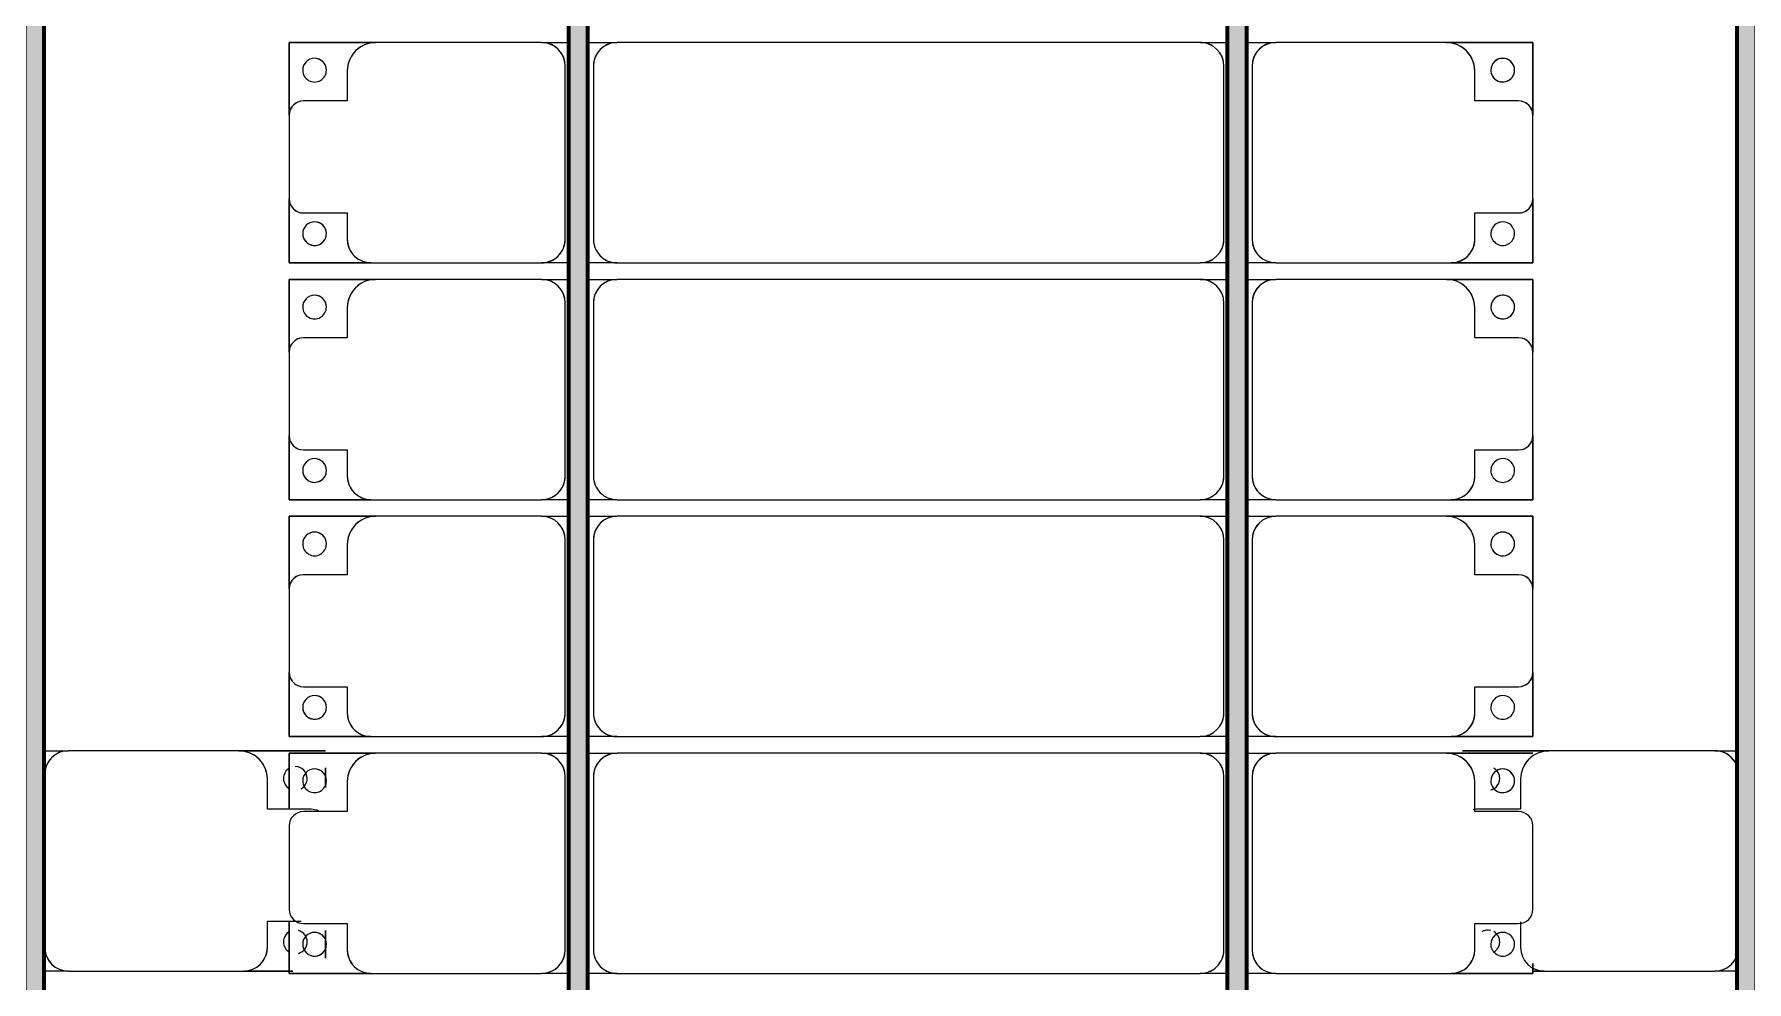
# Model space of a CAD drawing. Header units: millimetres. Extents: x -268744 to 115753, y -96240 to -10461.
# Drawn here: x -112759 to -109145, y -44571 to -42571 of the extents above; entities that cross this region are included whole.
import ezdxf

# ---------------------------------------------------------------- set-up
doc = ezdxf.new("R2010")
doc.units = ezdxf.units.MM
doc.layers.add('A-GENM', color=13, linetype='Continuous', lineweight=9)
doc.layers.add('S-BEAM', color=12, linetype='Continuous', lineweight=9)

# ---------------------------------------------------------------- blocks, each defined once
blk = doc.blocks.new('Dai phao do pin - DẢI PHAO ĐỠ PIN-V42-KHUNG KẾT CẤU BÈ PIN 1')
at = {"layer": 'A-GENM', "color": 7}
for p, q in [((68487.6, 241.6), (68539.7, 241.6)), ((68487.6, 241.6), (68539.7, 241.6)), ((68899.7, 241.6), (68539.7, 241.6)), ((68899.7, 241.6), (69082.2, 241.6)), ((69082.2, 241.6), (68899.7, 241.6)), ((68489.7, 191.6), (68489.7, -173.4)), ((68959.7, 118.2), (68959.7, 181.6)), ((69082.2, 205.8), (69082.2, 164.2)), ((69082.2, 164.2), (69082.2, 205.8)), ((69052.2, 118.2), (68959.7, 118.2)), ((68959.7, -173.4), (68959.7, -118.2)), ((68959.7, -118.2), (69030.6, -118.2)), ((69082.2, -137.5), (69082.2, -195.9)), ((69082.2, -195.9), (69082.2, -137.5)), ((68539.7, -223.4), (68487.6, -223.4)), ((68539.7, -223.4), (68487.6, -223.4)), ((68539.7, -223.4), (68909.7, -223.4)), ((69013.6, -223.4), (68909.7, -223.4)), ((68909.7, -223.4), (69013.6, -223.4))]:
    blk.add_line(p, q, dxfattribs=at)
for centre, radius, start, end in [((68539.7, 191.6), 50, 90, 180), ((68539.7, 191.6), 50, 105, 180), ((68899.7, 181.6), 60, 360, 90), ((68899.7, 181.6), 60, 360, 60), ((69018.6, 183.2), 25, 120, 180), ((69018.6, 183.2), 25, 180, 240), ((69018.6, 183.2), 25, 180, 195), ((69018.6, 183.2), 25, 120, 165), ((69018.6, 183.2), 25, 0, 90), ((69018.6, 183.2), 25, 0, 90), ((69018.6, 183.2), 25, 300, 0), ((69018.6, 183.2), 25, 300, 0), ((69018.6, 183.2), 25, 210, 240), ((69052.2, 88.2), 30, 60, 90), ((69018.6, -161.8), 25, 120, 180), ((69018.6, -161.8), 25, 120, 165), ((69018.6, -161.8), 25, 0, 75), ((69018.6, -161.8), 25, 0, 75), ((68539.7, -173.4), 50, 180, 270), ((68539.7, -173.4), 50, 180, 255), ((68909.7, -173.4), 50, 270, 360), ((68909.7, -173.4), 50, 285, 360), ((69018.6, -161.8), 25, 180, 240), ((69018.6, -161.8), 25, 180, 240), ((69018.6, -161.8), 25, 285, 0), ((69018.6, -161.8), 25, 285, 0)]:
    blk.add_arc(centre, radius, start, end, dxfattribs=at)
blk = doc.blocks.new('Dầm C52 - Dầm C52-102503-KHUNG KẾT CẤU BÈ PIN 1')
at = {"layer": 'S-BEAM', "lineweight": 140}
h = blk.add_hatch(color=1, dxfattribs=at)
h.paths.add_polyline_path([(-25480.9, 20), (-25480.9, -20), (-25440.9, -20), (-25440.9, 20)])
h.paths.add_polyline_path([(-25400.9, 20), (-25400.9, -20), (-19440.9, -20), (-19443, 20), (-24983.5, 20)])
h.paths.add_polyline_path([(-19400.9, 20), (-19400.9, -20), (-13440.9, -20), (-13440.9, 20), (-17596.2, 20)])
h.paths.add_polyline_path([(-13400.9, -20), (-7440.9, -20), (-7440.9, 20), (-13400.9, 20)])
h.paths.add_polyline_path([(-7400.9, -20), (-1440.9, -20), (-1440.9, 20), (-7400.9, 20)])
h.paths.add_polyline_path([(-1400.9, -20), (4559.1, -20), (4559.1, 20), (-1400.9, 20)])
h.paths.add_polyline_path([(4599.1, -20), (10559.1, -20), (10559.1, 20), (4599.1, 20)])
h.paths.add_polyline_path([(10599.1, 20), (10599.1, -20), (16559.1, -20), (16559.1, 20), (11952.8, 20)])
h.paths.add_polyline_path([(16599.1, -20), (22559.1, -20), (22559.1, 20), (16599.1, 20)])
h.paths.add_polyline_path([(22599.1, -20), (25259.1, -20), (25259.1, 20), (22599.1, 20)])
h.paths.add_polyline_path([(25299.1, -20), (25441.8, -20), (25441.8, 20), (25299.1, 20)])
at = {"layer": 'S-BEAM', "color": 1, "lineweight": 140}
for p, q in [((-1400.9, 20), (4559.1, 20)), ((4559.1, -20), (-1400.9, -20))]:
    blk.add_line(p, q, dxfattribs=at)
blk = doc.blocks.new('Dầm C52 - Dầm C52-102502-KHUNG KẾT CẤU BÈ PIN 1')
at = {"layer": 'S-BEAM', "lineweight": 140}
h = blk.add_hatch(color=1, dxfattribs=at)
h.paths.add_polyline_path([(-25480.9, 20), (-25480.9, -20), (-25440.9, -20), (-25440.9, 20)])
h.paths.add_polyline_path([(-25400.9, 20), (-25400.9, -20), (-19440.9, -20), (-19443, 20), (-24983.5, 20)])
h.paths.add_polyline_path([(-19400.9, 20), (-19400.9, -20), (-13440.9, -20), (-13440.9, 20), (-18981.3, 20)])
h.paths.add_polyline_path([(-13400.9, -20), (-7440.9, -20), (-7440.9, 20), (-13400.9, 20)])
h.paths.add_polyline_path([(-7400.9, -20), (-1440.9, -20), (-1440.9, 20), (-7400.9, 20)])
h.paths.add_polyline_path([(-1400.9, -20), (4559.1, -20), (4559.1, 20), (-1400.9, 20)])
h.paths.add_polyline_path([(4599.1, 20), (4599.1, -20), (10559.1, -20), (10559.1, 20), (5027.2, 20)])
h.paths.add_polyline_path([(10599.1, -20), (16559.1, -20), (16559.1, 20), (10599.1, 20)])
h.paths.add_polyline_path([(16599.1, 20), (16599.1, -20), (22559.1, -20), (22559.1, 20), (17031.5, 20)])
h.paths.add_polyline_path([(22599.1, -20), (25259.1, -20), (25259.1, 20), (22599.1, 20)])
h.paths.add_polyline_path([(25299.1, -20), (25480.9, -20), (25480.9, 20), (25299.1, 20)])
at = {"layer": 'S-BEAM', "color": 1, "lineweight": 140}
for p, q in [((-1400.9, 20), (4559.1, 20)), ((4559.1, -20), (-1400.9, -20))]:
    blk.add_line(p, q, dxfattribs=at)
blk = doc.blocks.new('Dai phao do pin - DẢI PHAO ĐỠ PIN-V65-KHUNG KẾT CẤU BÈ PIN 1')
at = {"layer": 'A-GENM', "color": 7}
for p, q in [((-1312.2, 241.6), (-1129.7, 241.6)), ((-1129.7, 241.6), (-1312.2, 241.6)), ((-779.7, 241.6), (-1129.7, 241.6)), ((-779.7, 241.6), (-732.4, 241.6)), ((-779.7, 241.6), (-732.4, 241.6)), ((-1189.7, 181.6), (-1189.7, 118.2)), ((-1189.7, 118.2), (-1282.2, 118.2)), ((-1189.7, -119.2), (-1189.7, -173.4)), ((-1139.7, -223.4), (-1164.4, -223.4)), ((-1164.4, -223.4), (-1139.7, -223.4)), ((-1139.7, -223.4), (-779.7, -223.4)), ((-732.4, -223.4), (-779.7, -223.4)), ((-732.4, -223.4), (-779.7, -223.4))]:
    blk.add_line(p, q, dxfattribs=at)
for centre, radius, start, end in [((-1129.7, 181.6), 60, 90, 180), ((-1129.7, 181.6), 60, 135, 150), ((-779.7, 191.6), 50, 30, 90), ((-779.7, 191.6), 50, 30, 75), ((-1258.6, 183.2), 25, 285, 0), ((-1258.6, 183.2), 25, 0, 60), ((-1258.6, 183.2), 25, 0, 60), ((-1258.6, 183.2), 25, 330, 360), ((-1258.6, 183.2), 25, 285, 300), ((-1282.2, 88.2), 30, 90, 105), ((-1258.6, -161.8), 25, 75, 120), ((-1258.6, -161.8), 25, 90, 120), ((-1258.6, -161.8), 25, 0, 60), ((-1258.6, -161.8), 25, 0, 60), ((-1258.6, -161.8), 25, 300, 0), ((-1258.6, -161.8), 25, 300, 360), ((-1139.7, -173.4), 50, 180, 270), ((-1139.7, -173.4), 50, 240, 255), ((-779.7, -173.4), 50, 270, 330), ((-779.7, -173.4), 50, 285, 330)]:
    blk.add_arc(centre, radius, start, end, dxfattribs=at)
blk = doc.blocks.new('Dải phao đi lại kèm đỡ invester - DẢI PHAO ĐI LẠI-V76-KHUNG KẾT CẤU BÈ PIN 1')
at = {"layer": 'A-GENM', "color": 7}
for p, q in [((22258.4, 1312.2), (22411.8, 1312.2)), ((22258.4, 1129.7), (22258.4, 1312.2)), ((22258.4, 1312.2), (22258.4, 1129.7)), ((22411.8, 1312.2), (22258.4, 1312.2)), ((22588.2, 1312.2), (22411.8, 1312.2)), ((22588.2, 1312.2), (22723.4, 1312.2)), ((22723.4, 1312.2), (22588.2, 1312.2)), ((22723.4, 1312.2), (22723.4, 1139.7)), ((22723.4, 1139.7), (22723.4, 1312.2)), ((22758.4, 1312.2), (22911.8, 1312.2)), ((22758.4, 1129.7), (22758.4, 1312.2)), ((22758.4, 1312.2), (22758.4, 1129.7)), ((22911.8, 1312.2), (22758.4, 1312.2)), ((23088.2, 1312.2), (22911.8, 1312.2)), ((23088.2, 1312.2), (23223.4, 1312.2)), ((23223.4, 1312.2), (23088.2, 1312.2)), ((23223.4, 1312.2), (23223.4, 1139.7)), ((23223.4, 1139.7), (23223.4, 1312.2)), ((23258.4, 1312.2), (23411.8, 1312.2)), ((23258.4, 1129.7), (23258.4, 1312.2)), ((23258.4, 1312.2), (23258.4, 1129.7)), ((23411.8, 1312.2), (23258.4, 1312.2)), ((23588.2, 1312.2), (23411.8, 1312.2)), ((23588.2, 1312.2), (23723.4, 1312.2)), ((23723.4, 1312.2), (23588.2, 1312.2)), ((23723.4, 1312.2), (23723.4, 1139.7)), ((23723.4, 1139.7), (23723.4, 1312.2)), ((23758.4, 1129.7), (23758.4, 1312.2)), ((23758.4, 1312.2), (23758.4, 1129.7)), ((24088.2, 1312.2), (23911.8, 1312.2)), ((24202.2, 1312.2), (24223.4, 1312.2)), ((24223.4, 1312.2), (24202.2, 1312.2)), ((24223.4, 1312.2), (24223.4, 1139.7)), ((24223.4, 1139.7), (24223.4, 1312.2)), ((22381.8, 1282.2), (22381.8, 1189.7)), ((22618.2, 1189.7), (22618.2, 1282.2)), ((22881.8, 1282.2), (22881.8, 1189.7)), ((23118.2, 1189.7), (23118.2, 1282.2)), ((23381.8, 1282.2), (23381.8, 1189.7)), ((23618.2, 1189.7), (23618.2, 1282.2)), ((23881.8, 1282.2), (23881.8, 1189.7)), ((24118.2, 1189.7), (24118.2, 1282.2)), ((22381.8, 1189.7), (22318.4, 1189.7)), ((22673.4, 1189.7), (22618.2, 1189.7)), ((22881.8, 1189.7), (22818.4, 1189.7)), ((23173.4, 1189.7), (23118.2, 1189.7)), ((23381.8, 1189.7), (23318.4, 1189.7)), ((23673.4, 1189.7), (23618.2, 1189.7)), ((23881.8, 1189.7), (23818.4, 1189.7)), ((24173.4, 1189.7), (24118.2, 1189.7)), ((22258.4, 1129.7), (22258.4, 769.7)), ((22723.4, 769.7), (22723.4, 1139.7)), ((22758.4, 1129.7), (22758.4, 769.7)), ((23223.4, 769.7), (23223.4, 1139.7)), ((23258.4, 1129.7), (23258.4, 769.7)), ((23723.4, 769.7), (23723.4, 1139.7)), ((23758.4, 1129.7), (23758.4, 769.7)), ((24223.4, 769.7), (24223.4, 1139.7)), ((22258.4, 707.6), (22258.4, 769.7)), ((22258.4, 707.6), (22258.4, 769.7)), ((22723.4, 769.7), (22723.4, 707.6)), ((22723.4, 769.7), (22723.4, 707.6)), ((22758.4, 707.6), (22758.4, 769.7)), ((22758.4, 707.6), (22758.4, 769.7)), ((23223.4, 769.7), (23223.4, 707.6)), ((23223.4, 769.7), (23223.4, 707.6)), ((23258.4, 707.6), (23258.4, 769.7)), ((23258.4, 707.6), (23258.4, 769.7)), ((23723.4, 769.7), (23723.4, 707.6)), ((23723.4, 769.7), (23723.4, 707.6)), ((23758.4, 707.6), (23758.4, 769.7)), ((23758.4, 707.6), (23758.4, 769.7)), ((24223.4, 769.7), (24223.4, 707.6)), ((24223.4, 769.7), (24223.4, 707.6)), ((22308.4, 719.7), (22673.4, 719.7)), ((22808.4, 719.7), (23173.4, 719.7)), ((23308.4, 719.7), (23673.4, 719.7)), ((23808.4, 719.7), (24173.4, 719.7)), ((22258.4, 610.3), (22258.4, 667.6)), ((22258.4, 610.3), (22258.4, 667.6)), ((22673.4, 660.3), (22308.4, 660.3)), ((22723.4, 667.6), (22723.4, 610.3)), ((22723.4, 667.6), (22723.4, 610.3)), ((22758.4, 610.3), (22758.4, 667.6)), ((22758.4, 610.3), (22758.4, 667.6)), ((23173.4, 660.3), (22808.4, 660.3)), ((23223.4, 667.6), (23223.4, 610.3)), ((23223.4, 667.6), (23223.4, 610.3)), ((23258.4, 610.3), (23258.4, 667.6)), ((23258.4, 610.3), (23258.4, 667.6)), ((23673.4, 660.3), (23308.4, 660.3)), ((23723.4, 667.6), (23723.4, 610.3)), ((23723.4, 667.6), (23723.4, 610.3)), ((23758.4, 610.3), (23758.4, 667.6)), ((23758.4, 610.3), (23758.4, 667.6)), ((24173.4, 660.3), (23808.4, 660.3)), ((24223.4, 667.6), (24223.4, 610.3)), ((24223.4, 667.6), (24223.4, 610.3)), ((22258.4, 610.3), (22258.4, -620.3)), ((22723.4, -620.3), (22723.4, 610.3)), ((22758.4, 610.3), (22758.4, -620.3)), ((23223.4, -620.3), (23223.4, 610.3)), ((23258.4, 610.3), (23258.4, -620.3)), ((23723.4, -620.3), (23723.4, 610.3)), ((23758.4, 610.3), (23758.4, -620.3)), ((24223.4, -620.3), (24223.4, 610.3)), ((22258.4, -682.4), (22258.4, -620.3)), ((22258.4, -682.4), (22258.4, -620.3)), ((22723.4, -620.3), (22723.4, -682.4)), ((22723.4, -620.3), (22723.4, -682.4)), ((22758.4, -682.4), (22758.4, -620.3)), ((22758.4, -682.4), (22758.4, -620.3)), ((23223.4, -620.3), (23223.4, -682.4)), ((23223.4, -620.3), (23223.4, -682.4)), ((23258.4, -682.4), (23258.4, -620.3)), ((23258.4, -682.4), (23258.4, -620.3)), ((23723.4, -620.3), (23723.4, -682.4)), ((23723.4, -620.3), (23723.4, -682.4)), ((23758.4, -682.4), (23758.4, -620.3)), ((23758.4, -682.4), (23758.4, -620.3)), ((24223.4, -620.3), (24223.4, -682.4)), ((24223.4, -620.3), (24223.4, -682.4)), ((22308.4, -670.3), (22673.4, -670.3)), ((22808.4, -670.3), (23173.4, -670.3)), ((23308.4, -670.3), (23673.4, -670.3)), ((23808.4, -670.3), (24173.4, -670.3)), ((22258.4, -779.7), (22258.4, -722.4)), ((22258.4, -779.7), (22258.4, -722.4)), ((22723.4, -722.4), (22723.4, -779.7)), ((22723.4, -722.4), (22723.4, -779.7)), ((22758.4, -779.7), (22758.4, -722.4)), ((22758.4, -779.7), (22758.4, -722.4)), ((23223.4, -722.4), (23223.4, -779.7)), ((23223.4, -722.4), (23223.4, -779.7)), ((23258.4, -779.7), (23258.4, -722.4)), ((23258.4, -779.7), (23258.4, -722.4)), ((23723.4, -722.4), (23723.4, -779.7)), ((23723.4, -722.4), (23723.4, -779.7)), ((23758.4, -779.7), (23758.4, -722.4)), ((23758.4, -779.7), (23758.4, -722.4)), ((24223.4, -722.4), (24223.4, -779.7)), ((24223.4, -722.4), (24223.4, -779.7)), ((22673.4, -729.7), (22308.4, -729.7)), ((23173.4, -729.7), (22808.4, -729.7)), ((23673.4, -729.7), (23308.4, -729.7)), ((24173.4, -729.7), (23808.4, -729.7)), ((22258.4, -779.7), (22258.4, -1129.7)), ((22723.4, -1139.7), (22723.4, -779.7)), ((22758.4, -779.7), (22758.4, -1129.7)), ((23223.4, -1139.7), (23223.4, -779.7)), ((23258.4, -779.7), (23258.4, -1129.7)), ((23723.4, -1139.7), (23723.4, -779.7)), ((23758.4, -779.7), (23758.4, -1129.7)), ((24223.4, -1139.7), (24223.4, -779.7)), ((22258.4, -1312.2), (22258.4, -1129.7)), ((22258.4, -1129.7), (22258.4, -1312.2)), ((22723.4, -1139.7), (22723.4, -1312.2)), ((22723.4, -1312.2), (22723.4, -1139.7)), ((22758.4, -1312.2), (22758.4, -1129.7)), ((22758.4, -1129.7), (22758.4, -1312.2)), ((23223.4, -1139.7), (23223.4, -1312.2)), ((23223.4, -1312.2), (23223.4, -1139.7)), ((23258.4, -1312.2), (23258.4, -1129.7)), ((23258.4, -1129.7), (23258.4, -1312.2)), ((23723.4, -1139.7), (23723.4, -1312.2)), ((23723.4, -1312.2), (23723.4, -1139.7)), ((23758.4, -1312.2), (23758.4, -1129.7)), ((23758.4, -1129.7), (23758.4, -1312.2)), ((24223.4, -1139.7), (24223.4, -1312.2)), ((24223.4, -1312.2), (24223.4, -1139.7)), ((22318.4, -1189.7), (22381.8, -1189.7)), ((22381.8, -1189.7), (22381.8, -1282.2)), ((22618.2, -1282.2), (22618.2, -1189.7)), ((22618.2, -1189.7), (22673.4, -1189.7)), ((22818.4, -1189.7), (22881.8, -1189.7)), ((22881.8, -1189.7), (22881.8, -1282.2)), ((23118.2, -1282.2), (23118.2, -1189.7)), ((23118.2, -1189.7), (23173.4, -1189.7)), ((23318.4, -1189.7), (23381.8, -1189.7)), ((23381.8, -1189.7), (23381.8, -1282.2)), ((23618.2, -1282.2), (23618.2, -1189.7)), ((23618.2, -1189.7), (23673.4, -1189.7)), ((23818.4, -1189.7), (23881.8, -1189.7)), ((23881.8, -1189.7), (23881.8, -1282.2)), ((24118.2, -1282.2), (24118.2, -1189.7)), ((24118.2, -1189.7), (24173.4, -1189.7)), ((22411.8, -1312.2), (22258.4, -1312.2)), ((22258.4, -1312.2), (22411.8, -1312.2)), ((22411.8, -1312.2), (22588.2, -1312.2)), ((22723.4, -1312.2), (22588.2, -1312.2)), ((22588.2, -1312.2), (22723.4, -1312.2)), ((22911.8, -1312.2), (22758.4, -1312.2)), ((22758.4, -1312.2), (22911.8, -1312.2)), ((22911.8, -1312.2), (23088.2, -1312.2)), ((23223.4, -1312.2), (23088.2, -1312.2)), ((23088.2, -1312.2), (23223.4, -1312.2)), ((23411.8, -1312.2), (23258.4, -1312.2)), ((23258.4, -1312.2), (23411.8, -1312.2)), ((23411.8, -1312.2), (23588.2, -1312.2)), ((23723.4, -1312.2), (23588.2, -1312.2)), ((23588.2, -1312.2), (23723.4, -1312.2)), ((23876.8, -1312.2), (23758.4, -1312.2)), ((23758.4, -1312.2), (23876.8, -1312.2)), ((23911.8, -1312.2), (24088.2, -1312.2)), ((24223.4, -1312.2), (24113.2, -1312.2)), ((24113.2, -1312.2), (24223.4, -1312.2))]:
    blk.add_line(p, q, dxfattribs=at)
for centre, radius, start, end in [((22411.8, 1282.2), 30, 90, 180), ((22411.8, 1282.2), 30, 105, 165), ((22411.8, 1282.2), 30, 135, 165), ((22411.8, 1282.2), 30, 135, 165), ((22588.2, 1282.2), 30, 0, 90), ((22588.2, 1282.2), 30, 60, 75), ((22588.2, 1282.2), 30, 15, 75), ((22588.2, 1282.2), 30, 60, 75), ((22911.8, 1282.2), 30, 90, 180), ((22911.8, 1282.2), 30, 105, 165), ((22911.8, 1282.2), 30, 135, 165), ((22911.8, 1282.2), 30, 135, 165), ((23088.2, 1282.2), 30, 0, 90), ((23088.2, 1282.2), 30, 60, 75), ((23088.2, 1282.2), 30, 15, 75), ((23088.2, 1282.2), 30, 60, 75), ((23411.8, 1282.2), 30, 90, 180), ((23411.8, 1282.2), 30, 105, 165), ((23411.8, 1282.2), 30, 135, 165), ((23411.8, 1282.2), 30, 135, 165), ((23588.2, 1282.2), 30, 0, 90), ((23588.2, 1282.2), 30, 60, 75), ((23588.2, 1282.2), 30, 15, 75), ((23588.2, 1282.2), 30, 60, 75), ((23911.8, 1282.2), 30, 90, 180), ((24088.2, 1282.2), 30, 360, 90), ((22316.8, 1248.6), 25, 90, 270), ((22316.8, 1248.6), 25, 90, 255), ((22316.8, 1248.6), 25, 270, 90), ((22316.8, 1248.6), 25, 300, 90), ((22588.2, 1282.2), 30, 15, 30), ((22588.2, 1282.2), 30, 15, 30), ((22661.8, 1248.6), 25, 90, 270), ((22661.8, 1248.6), 25, 90, 180), ((22661.8, 1248.6), 25, 270, 90), ((22661.8, 1248.6), 25, 270, 90), ((22816.8, 1248.6), 25, 90, 270), ((22816.8, 1248.6), 25, 90, 255), ((22816.8, 1248.6), 25, 270, 90), ((22816.8, 1248.6), 25, 300, 90), ((23088.2, 1282.2), 30, 15, 30), ((23088.2, 1282.2), 30, 15, 30), ((23161.8, 1248.6), 25, 90, 270), ((23161.8, 1248.6), 25, 90, 180), ((23161.8, 1248.6), 25, 270, 90), ((23161.8, 1248.6), 25, 270, 90), ((23316.8, 1248.6), 25, 90, 270), ((23316.8, 1248.6), 25, 90, 255), ((23316.8, 1248.6), 25, 270, 90), ((23316.8, 1248.6), 25, 300, 90), ((23588.2, 1282.2), 30, 15, 30), ((23588.2, 1282.2), 30, 15, 30), ((23661.8, 1248.6), 25, 90, 270), ((23661.8, 1248.6), 25, 90, 180), ((23661.8, 1248.6), 25, 270, 90), ((23661.8, 1248.6), 25, 270, 90), ((23816.8, 1248.6), 25, 90, 270), ((23816.8, 1248.6), 25, 90, 255), ((23816.8, 1248.6), 25, 270, 90), ((23816.8, 1248.6), 25, 300, 90), ((24161.8, 1248.6), 25, 90, 270), ((24161.8, 1248.6), 25, 90, 180), ((24161.8, 1248.6), 25, 270, 90), ((24161.8, 1248.6), 25, 270, 90), ((22661.8, 1248.6), 25, 195, 255), ((23161.8, 1248.6), 25, 195, 255), ((23661.8, 1248.6), 25, 195, 255), ((24161.8, 1248.6), 25, 195, 255), ((22316.8, 1248.6), 25, 270, 285), ((22816.8, 1248.6), 25, 270, 285), ((23316.8, 1248.6), 25, 270, 285), ((23816.8, 1248.6), 25, 270, 285), ((22318.4, 1129.7), 60, 90, 180), ((22318.4, 1129.7), 60, 90, 150), ((22673.4, 1139.7), 50, 360, 90), ((22673.4, 1139.7), 50, 15, 90), ((22818.4, 1129.7), 60, 90, 180), ((22818.4, 1129.7), 60, 90, 150), ((23173.4, 1139.7), 50, 360, 90), ((23173.4, 1139.7), 50, 15, 90), ((23318.4, 1129.7), 60, 90, 180), ((23318.4, 1129.7), 60, 90, 150), ((23673.4, 1139.7), 50, 360, 90), ((23673.4, 1139.7), 50, 15, 90), ((23818.4, 1129.7), 60, 90, 180), ((23818.4, 1129.7), 60, 90, 150), ((24173.4, 1139.7), 50, 0, 90), ((24173.4, 1139.7), 50, 15, 90), ((22308.4, 769.7), 50, 180, 270), ((22673.4, 769.7), 50, 270, 360), ((22808.4, 769.7), 50, 180, 270), ((23173.4, 769.7), 50, 270, 0), ((23308.4, 769.7), 50, 180, 270), ((23673.4, 769.7), 50, 270, 0), ((23808.4, 769.7), 50, 180, 270), ((24173.4, 769.7), 50, 270, 360), ((22308.4, 769.7), 50, 195, 270), ((22673.4, 769.7), 50, 270, 345), ((22808.4, 769.7), 50, 195, 270), ((23173.4, 769.7), 50, 270, 345), ((23308.4, 769.7), 50, 195, 270), ((23673.4, 769.7), 50, 270, 345), ((23808.4, 769.7), 50, 195, 270), ((24173.4, 769.7), 50, 270, 345), ((22308.4, 610.3), 50, 90, 180), ((22308.4, 610.3), 50, 105, 120), ((22673.4, 610.3), 50, 0, 90), ((22673.4, 610.3), 50, 60, 90), ((22808.4, 610.3), 50, 90, 180), ((22808.4, 610.3), 50, 105, 120), ((23173.4, 610.3), 50, 0, 90), ((23173.4, 610.3), 50, 60, 90), ((23308.4, 610.3), 50, 90, 180), ((23308.4, 610.3), 50, 105, 120), ((23673.4, 610.3), 50, 0, 90), ((23673.4, 610.3), 50, 60, 90), ((23808.4, 610.3), 50, 90, 180), ((23808.4, 610.3), 50, 105, 120), ((24173.4, 610.3), 50, 360, 90), ((24173.4, 610.3), 50, 60, 90), ((22308.4, 610.3), 50, 150, 180), ((22673.4, 610.3), 50, 15, 30), ((22808.4, 610.3), 50, 150, 180), ((23173.4, 610.3), 50, 15, 30), ((23308.4, 610.3), 50, 150, 180), ((23673.4, 610.3), 50, 15, 30), ((23808.4, 610.3), 50, 150, 180), ((24173.4, 610.3), 50, 15, 30), ((22308.4, -620.3), 50, 180, 270), ((22308.4, -620.3), 50, 195, 225), ((22673.4, -620.3), 50, 270, 0), ((22673.4, -620.3), 50, 330, 0), ((22808.4, -620.3), 50, 180, 270), ((22808.4, -620.3), 50, 195, 225), ((23173.4, -620.3), 50, 270, 0), ((23173.4, -620.3), 50, 330, 0), ((23308.4, -620.3), 50, 180, 270), ((23308.4, -620.3), 50, 195, 225), ((23673.4, -620.3), 50, 270, 0), ((23673.4, -620.3), 50, 330, 0), ((23808.4, -620.3), 50, 180, 270), ((23808.4, -620.3), 50, 195, 225), ((24173.4, -620.3), 50, 270, 0), ((24173.4, -620.3), 50, 330, 0), ((22308.4, -620.3), 50, 240, 270), ((22673.4, -620.3), 50, 270, 300), ((22808.4, -620.3), 50, 240, 270), ((23173.4, -620.3), 50, 270, 300), ((23308.4, -620.3), 50, 240, 270), ((23673.4, -620.3), 50, 270, 300), ((23808.4, -620.3), 50, 240, 270), ((24173.4, -620.3), 50, 270, 300), ((22308.4, -779.7), 50, 90, 180), ((22308.4, -779.7), 50, 90, 165), ((22673.4, -779.7), 50, 360, 90), ((22673.4, -779.7), 50, 15, 90), ((22808.4, -779.7), 50, 90, 180), ((22808.4, -779.7), 50, 90, 165), ((23173.4, -779.7), 50, 360, 90), ((23173.4, -779.7), 50, 15, 90), ((23308.4, -779.7), 50, 90, 180), ((23308.4, -779.7), 50, 90, 165), ((23673.4, -779.7), 50, 360, 90), ((23673.4, -779.7), 50, 15, 90), ((23808.4, -779.7), 50, 90, 180), ((23808.4, -779.7), 50, 90, 165), ((24173.4, -779.7), 50, 0, 90), ((24173.4, -779.7), 50, 15, 90), ((22318.4, -1129.7), 60, 180, 270), ((22673.4, -1139.7), 50, 270, 360), ((22673.4, -1139.7), 50, 270, 345), ((22818.4, -1129.7), 60, 180, 270), ((23173.4, -1139.7), 50, 270, 360), ((23173.4, -1139.7), 50, 270, 345), ((23318.4, -1129.7), 60, 180, 270), ((23673.4, -1139.7), 50, 270, 0), ((23673.4, -1139.7), 50, 270, 345), ((23818.4, -1129.7), 60, 180, 270), ((24173.4, -1139.7), 50, 270, 360), ((24173.4, -1139.7), 50, 270, 345), ((22318.4, -1129.7), 60, 210, 270), ((22818.4, -1129.7), 60, 210, 270), ((23318.4, -1129.7), 60, 210, 270), ((23818.4, -1129.7), 60, 210, 270), ((22316.8, -1258.6), 25, 90, 270), ((22316.8, -1258.6), 25, 180, 270), ((22316.8, -1258.6), 25, 90, 165), ((22316.8, -1258.6), 25, 270, 90), ((22316.8, -1258.6), 25, 60, 90), ((22316.8, -1258.6), 25, 270, 30), ((22661.8, -1258.6), 25, 90, 270), ((22661.8, -1258.6), 25, 180, 270), ((22661.8, -1258.6), 25, 90, 165), ((22661.8, -1258.6), 25, 270, 90), ((22661.8, -1258.6), 25, 15, 90), ((22661.8, -1258.6), 25, 270, 0), ((22816.8, -1258.6), 25, 90, 270), ((22816.8, -1258.6), 25, 180, 270), ((22816.8, -1258.6), 25, 90, 165), ((22816.8, -1258.6), 25, 270, 90), ((22816.8, -1258.6), 25, 60, 90), ((22816.8, -1258.6), 25, 270, 30), ((23161.8, -1258.6), 25, 90, 270), ((23161.8, -1258.6), 25, 180, 270), ((23161.8, -1258.6), 25, 90, 165), ((23161.8, -1258.6), 25, 270, 90), ((23161.8, -1258.6), 25, 15, 90), ((23161.8, -1258.6), 25, 270, 0), ((23316.8, -1258.6), 25, 90, 270), ((23316.8, -1258.6), 25, 180, 270), ((23316.8, -1258.6), 25, 90, 165), ((23316.8, -1258.6), 25, 270, 90), ((23316.8, -1258.6), 25, 60, 90), ((23316.8, -1258.6), 25, 270, 30), ((23661.8, -1258.6), 25, 90, 270), ((23661.8, -1258.6), 25, 180, 270), ((23661.8, -1258.6), 25, 90, 165), ((23661.8, -1258.6), 25, 270, 90), ((23661.8, -1258.6), 25, 15, 90), ((23661.8, -1258.6), 25, 270, 0), ((23816.8, -1258.6), 25, 90, 270), ((23816.8, -1258.6), 25, 180, 270), ((23816.8, -1258.6), 25, 90, 165), ((23816.8, -1258.6), 25, 270, 90), ((23816.8, -1258.6), 25, 60, 90), ((23816.8, -1258.6), 25, 270, 30), ((24161.8, -1258.6), 25, 90, 270), ((24161.8, -1258.6), 25, 180, 270), ((24161.8, -1258.6), 25, 90, 165), ((24161.8, -1258.6), 25, 270, 90), ((24161.8, -1258.6), 25, 15, 90), ((24161.8, -1258.6), 25, 270, 0), ((22411.8, -1282.2), 30, 180, 270), ((22411.8, -1282.2), 30, 195, 225), ((22411.8, -1282.2), 30, 195, 255), ((22411.8, -1282.2), 30, 195, 225), ((22588.2, -1282.2), 30, 270, 0), ((22588.2, -1282.2), 30, 285, 345), ((22588.2, -1282.2), 30, 315, 345), ((22588.2, -1282.2), 30, 315, 345), ((22911.8, -1282.2), 30, 180, 270), ((22911.8, -1282.2), 30, 195, 225), ((22911.8, -1282.2), 30, 195, 255), ((22911.8, -1282.2), 30, 195, 225), ((23088.2, -1282.2), 30, 270, 0), ((23088.2, -1282.2), 30, 285, 345), ((23088.2, -1282.2), 30, 315, 345), ((23088.2, -1282.2), 30, 315, 345), ((23411.8, -1282.2), 30, 180, 270), ((23411.8, -1282.2), 30, 195, 225), ((23411.8, -1282.2), 30, 195, 255), ((23411.8, -1282.2), 30, 195, 225), ((23588.2, -1282.2), 30, 270, 0), ((23588.2, -1282.2), 30, 285, 345), ((23588.2, -1282.2), 30, 315, 345), ((23588.2, -1282.2), 30, 315, 345), ((23911.8, -1282.2), 30, 180, 270), ((24088.2, -1282.2), 30, 270, 0), ((24088.2, -1282.2), 30, 330, 345), ((24088.2, -1282.2), 30, 330, 345), ((22588.2, -1282.2), 30, 285, 300), ((22588.2, -1282.2), 30, 285, 300), ((23088.2, -1282.2), 30, 285, 300), ((23088.2, -1282.2), 30, 285, 300), ((23588.2, -1282.2), 30, 285, 300), ((23588.2, -1282.2), 30, 285, 300)]:
    blk.add_arc(centre, radius, start, end, dxfattribs=at)
blk = doc.blocks.new('be pin 1_rvt-1-KHUNG KẾT CẤU BÈ PIN 1')
at = {"layer": 'A-GENM', "lineweight": 9, "rotation": 270.0000000003262}
blk.add_blockref('Dải phao đi lại kèm đỡ invester - DẢI PHAO ĐI LẠI-V76-KHUNG KẾT CẤU BÈ PIN 1', (-110909, -20329.7), dxfattribs=at)
at = {"layer": 'A-GENM', "lineweight": 9}
for name, p in [('Dai phao do pin - DẢI PHAO ĐỠ PIN-V42-KHUNG KẾT CẤU BÈ PIN 1', (-181226.8, -44324.7)), ('Dai phao do pin - DẢI PHAO ĐỠ PIN-V65-KHUNG KẾT CẤU BÈ PIN 1', (-108433.1, -44324.7))]:
    blk.add_blockref(name, p, dxfattribs=at)
at = {"layer": 'S-BEAM', "lineweight": 9, "rotation": 90.00000000032618}
for name, p in [('Dầm C52 - Dầm C52-102502-KHUNG KẾT CẤU BÈ PIN 1', (-111611.4, -45205.6)), ('Dầm C52 - Dầm C52-102502-KHUNG KẾT CẤU BÈ PIN 1', (-109145.5, -45205.6)), ('Dầm C52 - Dầm C52-102503-KHUNG KẾT CẤU BÈ PIN 1', (-112759.1, -45205.6)), ('Dầm C52 - Dầm C52-102503-KHUNG KẾT CẤU BÈ PIN 1', (-110221.4, -45205.6))]:
    blk.add_blockref(name, p, dxfattribs=at)

msp = doc.modelspace()

# ---------------------------------------------------------------- block references
at = {"lineweight": 5}
msp.add_blockref('be pin 1_rvt-1-KHUNG KẾT CẤU BÈ PIN 1', (0, 0), dxfattribs=at)

doc.saveas('drawing.dxf')
